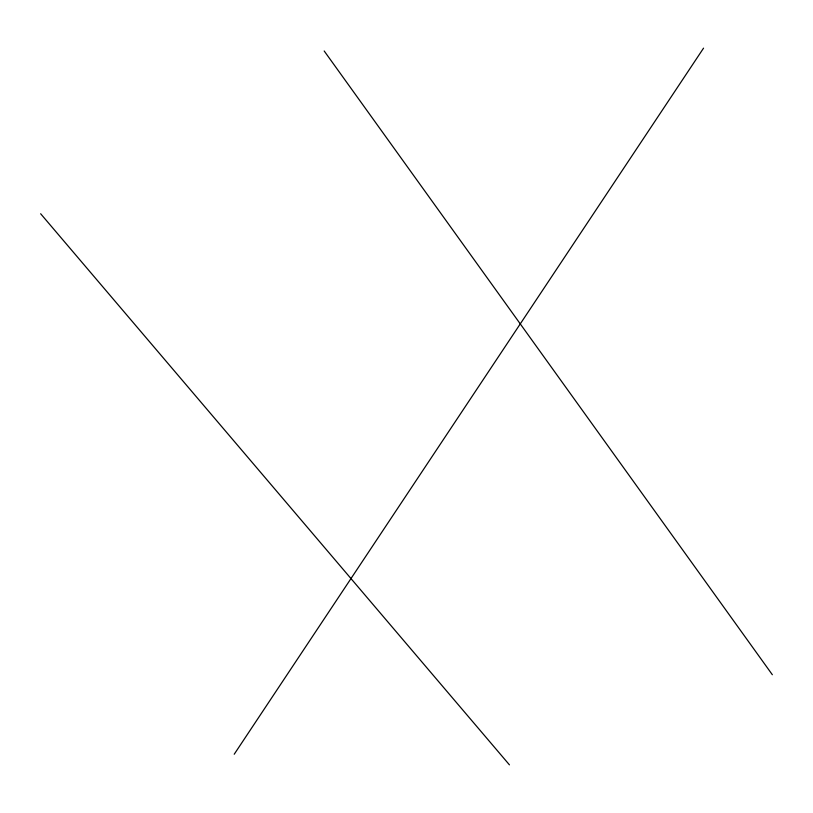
<?xml version="1.0" encoding="UTF-8"?>
<svg xmlns="http://www.w3.org/2000/svg" width="813" height="813" viewBox="0 0 813 813"><rect width="100%" height="100%" fill="white"/><g stroke="black" fill="none" stroke-linecap="round" stroke-linejoin="round"><path stroke-width="1.22" d="M234.215 754.24L703.55 48.15M40.65 213.748L509.436 764.85M324.184 50.985L772.35 674.729"/></g></svg>
